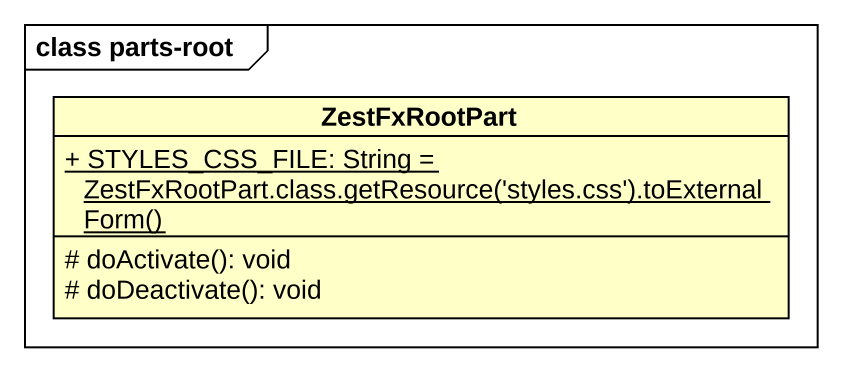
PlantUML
@startuml
mainframe class parts-root
hide circle
hide empty members
skinparam classAttributeIconSize 0
class ZestFxRootPart #FFFFC8 {
  {static} {field} + STYLES_CSS_FILE: String = ZestFxRootPart.class.getResource('styles.css').toExternalForm()
  # doActivate(): void
  # doDeactivate(): void
}
@enduml
